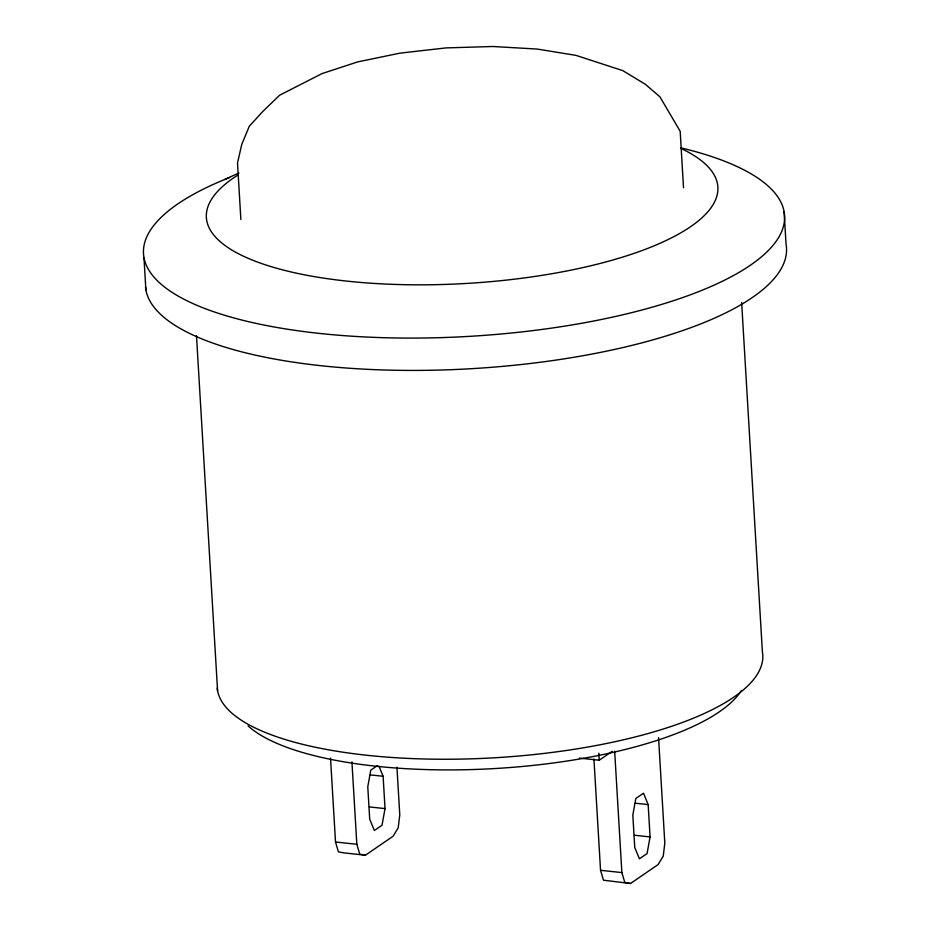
<?xml version="1.0" encoding="UTF-8"?>
<svg xmlns="http://www.w3.org/2000/svg" width="930" height="930" viewBox="0 0 930 930"><rect width="100%" height="100%" fill="white"/><g stroke="black" fill="none" stroke-linecap="round" stroke-linejoin="round"><path stroke-width="1.4" d="M378.963 766.157L383.114 776.271L385.032 808.6L382.032 825.236L374.372 830.49L369.698 819.121L367.78 786.78L370.779 770.156L377.359 765.646M650.082 836.919L647.082 853.554L639.41 858.809L634.748 847.439L632.819 815.099L635.829 798.463L643.49 793.209L648.152 804.578L650.082 836.919L634.434 835.245M330.522 758.148L335.509 841.999L338.427 851.892L344.135 852.915L365.455 855.193L393.065 836.256L398.203 827.805L399.772 814.831L396.936 767.122M579.332 758.09L599.234 760.217L612.219 751.324M593.933 758.985L600.548 870.306L603.477 880.199L630.505 883.5L658.103 864.575L663.241 856.112L664.811 843.138L658.545 737.606M224.734 179.478L238.929 172.992M370.314 774.899L383.114 776.271M635.364 803.218L648.152 804.578M369.396 806.938L385.032 808.6M335.509 841.999L356.829 844.277L359.759 854.17L365.455 855.193M600.548 870.306L621.868 872.584L624.797 882.477L630.505 883.5M784.118 211.668L786.036 244.009A321.117 101.893 -3.4 0 1 479.927 368.152A321.117 101.893 -3.4 0 1 145.499 287.114M741.64 302.483L762.379 651.663A273.292 86.711 -3.4 0 1 501.421 757.346A273.292 86.711 -3.4 0 1 217.225 688.061M683.527 187.79L680.179 131.27L659.905 96.813L645.339 84.281L622.798 70.633L576.019 55.382L537.191 49.058L492.853 46.5L446.016 47.907L399.888 53.161L357.597 61.926L322.047 73.586L279.605 95.22L262.551 111.705L249.298 126.236L241.765 144.394L237.51 162.982L240.87 219.503M614.66 751.149L621.868 872.584M598.815 753.184L599.234 760.217M351.935 761.868L356.829 844.277M196.486 335.73L217.574 690.699M143.964 257.54L145.882 289.881M741.408 690.513A256.203 81.294 -3.4 0 1 505.571 767.855A256.203 81.294 -3.4 0 1 248.043 725.853M681.853 148.846A256.203 81.294 -3.4 0 1 466.779 283.429A256.203 81.294 -3.4 0 1 237.755 175.142M680.481 147.765A321.117 101.893 -3.4 0 1 699.86 291.148A321.117 101.893 -3.4 0 1 246.09 321.094A321.117 101.893 -3.4 0 1 229.617 177.514"/></g></svg>
